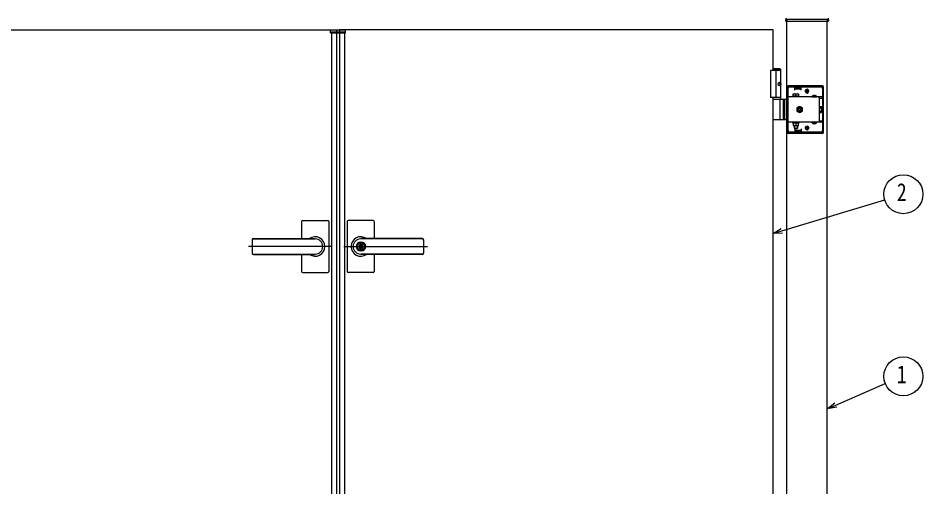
# Model space of a CAD drawing. Units: millimetres, scale not verified. Extents: x -4205 to 4205, y -2970 to 2970.
# Drawn here: x -2432 to -763, y 534 to 1400 of the extents above; entities that cross this region are included whole.
import ezdxf
from ezdxf.enums import TextEntityAlignment as Align

# ---------------------------------------------------------------- set-up
doc = ezdxf.new("R2010")
doc.units = ezdxf.units.MM
doc.header["$LTSCALE"] = 12
doc.layers.add('0-4_YKK_A1', color=4, linetype='Continuous')
doc.layers.add('0-5_YKK_D', color=6, linetype='Continuous')
doc.styles.add('ＭＳ ゴシック', font='')
doc.styles.get('ＭＳ ゴシック').set_extended_font_data('MS Gothic')

msp = doc.modelspace()

# ---------------------------------------------------------------- linework, layer by layer
at = {"layer": '0-4_YKK_A1'}
for p, q in [((-1015.82, 1400.03), (-1016.08, 1395.16)), ((-1015.58, 1394.63), (-937.38, 1394.63)), ((-1013.98, 1398.13), (-1013.98, 1394.63)), ((-1013.98, 98.13), (-1013.98, 1394.63)), ((-938.98, 98.13), (-938.98, 1394.63)), ((-937.14, 1400.03), (-936.88, 1395.16)), ((-1855.88, 1372.63), (-1855.67, 1376.68)), ((-1855.88, 1372.63), (-1828.08, 1372.63)), ((-1829.29, 1377.63), (-1854.67, 1377.63)), ((-1853.98, 1374.63), (-1829.98, 1374.63)), ((-1853.98, 1374.63), (-1853.98, 1372.63)), ((-1853.98, 1372.63), (-1853.98, 183.63)), ((-1829.98, 1374.63), (-1829.98, 1372.63)), ((-1829.98, 1372.63), (-1829.98, 183.63)), ((-1828.08, 1372.63), (-1828.29, 1376.68)), ((-1038.98, 1303.13), (-1038.98, 1378.13)), ((-1026.48, 1306.13), (-1038.98, 1306.13)), ((-1024.48, 1304.13), (-1038.98, 1304.13)), ((-1033.98, 1303.13), (-1033.98, 1253.13)), ((-1026.48, 1306.13), (-1024.48, 1304.13)), ((-1024.48, 1250.13), (-1024.48, 1304.13)), ((-1026.79, 1278.55), (-1026.2, 1278.55)), ((-1026.79, 1277.71), (-1026.2, 1277.71)), ((-1025.78, 1280.23), (-1025.18, 1280.23)), ((-1025.78, 1276.03), (-1025.18, 1276.03)), ((-1012.98, 1250.13), (-1012.98, 1273.13)), ((-1011.48, 1250.13), (-1011.48, 1273.13)), ((-947.98, 1275.13), (-1010.98, 1275.13)), ((-947.98, 1273.63), (-1010.98, 1273.63)), ((-1010.98, 1192.13), (-1010.98, 1270.13)), ((-1010.48, 1273.63), (-1010.48, 1275.13)), ((-1007.98, 1273.13), (-998.98, 1273.13)), ((-1002.48, 1273.63), (-1002.48, 1275.13)), ((-998.98, 1266.63), (-998.98, 1273.13)), ((-998.98, 1272.13), (-986.98, 1272.13)), ((-998.98, 1269.13), (-986.98, 1269.13)), ((-997.98, 1270.63), (-997.98, 1273.63)), ((-987.98, 1270.63), (-997.98, 1270.63)), ((-987.98, 1270.63), (-987.98, 1273.63)), ((-986.98, 1266.63), (-986.98, 1273.13)), ((-986.98, 1273.13), (-950.98, 1273.13)), ((-976.48, 1261.13), (-976.48, 1269.13)), ((-947.98, 1270.13), (-947.98, 1251.83)), ((-947.48, 1189.13), (-947.48, 1273.13)), ((-945.98, 1189.13), (-945.98, 1273.13)), ((-1024.48, 1253.13), (-1043.98, 1253.13)), ((-1038.98, 303.13), (-1038.98, 1253.13)), ((-947.98, 1254.33), (-1010.98, 1254.33)), ((-1003.23, 1255.93), (-990.73, 1255.93)), ((-1003.23, 1254.33), (-1003.23, 1255.93)), ((-990.73, 1254.33), (-1003.23, 1254.33)), ((-1001.98, 1259.93), (-991.98, 1259.93)), ((-1001.98, 1255.93), (-1001.98, 1259.93)), ((-991.98, 1255.93), (-1001.98, 1255.93)), ((-996.98, 1255.93), (-996.98, 1259.5)), ((-991.98, 1259.93), (-991.98, 1255.93)), ((-990.73, 1255.93), (-990.73, 1254.33)), ((-972.48, 1265.13), (-980.48, 1265.13)), ((-979.73, 1264.88), (-979.73, 1265.38)), ((-973.23, 1264.88), (-973.23, 1265.38)), ((-967.73, 1254.84), (-958.23, 1254.84)), ((-967.73, 1254.84), (-967.73, 1254.33)), ((-967.73, 1254.33), (-958.23, 1254.33)), ((-965.33, 1256.83), (-964.13, 1254.36)), ((-964.13, 1254.36), (-962.98, 1253.75)), ((-961.84, 1254.36), (-962.98, 1253.75)), ((-960.63, 1256.83), (-961.84, 1254.36)), ((-958.23, 1254.84), (-958.23, 1254.33)), ((-953.98, 1251.83), (-953.98, 1254.33)), ((-1038.98, 1250.13), (-1013.98, 1250.13)), ((-1026.17, 1213.63), (-1026.17, 1248.63)), ((-1020.48, 1250.13), (-1020.48, 1212.13)), ((-1017.98, 1250.13), (-1017.98, 1212.13)), ((-1013.98, 1250.13), (-1010.98, 1250.13)), ((-1011.48, 1251.83), (-1012.98, 1251.83)), ((-989.98, 1236.9), (-994.98, 1234.02)), ((-984.98, 1234.02), (-989.98, 1236.9)), ((-953.98, 1251.83), (-947.98, 1251.83)), ((-953.98, 1251.83), (-953.98, 1210.43)), ((-953.68, 1236.9), (-950.13, 1236.9)), ((-953.68, 1225.36), (-953.68, 1236.9)), ((-949.68, 1236.13), (-950.13, 1236.9)), ((-949.68, 1236.13), (-949.68, 1226.13)), ((-994.98, 1234.02), (-994.98, 1228.24)), ((-994.98, 1228.24), (-989.98, 1225.36)), ((-993.13, 1230.53), (-991.89, 1230.53)), ((-990.58, 1234.28), (-990.58, 1233.04)), ((-989.38, 1234.28), (-990.58, 1234.28)), ((-990.58, 1229.22), (-990.58, 1227.98)), ((-989.98, 1225.36), (-984.98, 1228.24)), ((-989.38, 1233.04), (-989.38, 1234.28)), ((-986.83, 1231.73), (-988.07, 1231.73)), ((-988.07, 1230.53), (-986.83, 1230.53)), ((-986.83, 1230.53), (-986.83, 1231.73)), ((-984.98, 1228.24), (-984.98, 1234.02)), ((-953.68, 1235.03), (-953.98, 1235.03)), ((-953.68, 1227.23), (-953.98, 1227.23)), ((-953.68, 1227.23), (-953.68, 1235.03)), ((-953.68, 1234.02), (-950.13, 1234.02)), ((-953.68, 1228.24), (-950.13, 1228.24)), ((-953.68, 1225.36), (-950.13, 1225.36)), ((-949.68, 1226.13), (-950.13, 1225.36)), ((-1013.98, 1212.13), (-1038.98, 1212.13)), ((-1010.98, 1212.13), (-1013.98, 1212.13)), ((-1012.98, 1189.13), (-1012.98, 1212.13)), ((-1011.48, 1210.43), (-1012.98, 1210.43)), ((-1011.48, 1189.13), (-1011.48, 1212.13)), ((-947.98, 1207.93), (-1010.98, 1207.93)), ((-990.73, 1207.93), (-1003.23, 1207.93)), ((-1003.23, 1207.93), (-1003.23, 1206.33)), ((-1003.23, 1206.33), (-990.73, 1206.33)), ((-1001.98, 1206.33), (-1001.98, 1201.33)), ((-991.98, 1206.33), (-1001.98, 1206.33)), ((-1000.18, 1207.93), (-1000.18, 1206.33)), ((-996.98, 1206.33), (-996.98, 1201.76)), ((-993.78, 1207.93), (-993.78, 1206.33)), ((-991.98, 1201.33), (-991.98, 1206.33)), ((-990.73, 1206.33), (-990.73, 1207.93)), ((-967.73, 1207.93), (-958.23, 1207.93)), ((-967.73, 1207.42), (-967.73, 1207.93)), ((-967.73, 1207.42), (-958.23, 1207.42)), ((-965.33, 1205.43), (-964.13, 1207.9)), ((-964.13, 1207.9), (-962.98, 1208.51)), ((-961.84, 1207.9), (-962.98, 1208.51)), ((-960.63, 1205.43), (-961.84, 1207.9)), ((-958.23, 1207.42), (-958.23, 1207.93)), ((-953.98, 1210.43), (-953.98, 1207.93)), ((-953.98, 1210.43), (-947.98, 1210.43)), ((-947.98, 1210.43), (-947.98, 1192.13)), ((-947.98, 1188.63), (-1010.98, 1188.63)), ((-947.98, 1187.13), (-1010.98, 1187.13)), ((-1010.48, 1187.13), (-1010.48, 1188.63)), ((-998.98, 1189.13), (-1007.98, 1189.13)), ((-1002.48, 1187.13), (-1002.48, 1188.63)), ((-1001.98, 1201.33), (-991.98, 1201.33)), ((-999.98, 1201.33), (-999.98, 1196.93)), ((-999.98, 1196.93), (-993.98, 1196.93)), ((-999.98, 1196.93), (-998.98, 1195.93)), ((-999.44, 1201.33), (-999.44, 1196.39)), ((-998.98, 1195.93), (-994.98, 1195.93)), ((-998.98, 1195.63), (-998.98, 1189.13)), ((-998.98, 1193.13), (-986.98, 1193.13)), ((-998.98, 1190.13), (-986.98, 1190.13)), ((-997.98, 1191.63), (-997.98, 1188.63)), ((-987.98, 1191.63), (-997.98, 1191.63)), ((-993.98, 1196.93), (-994.98, 1195.93)), ((-994.52, 1201.33), (-994.52, 1196.39)), ((-993.98, 1201.33), (-993.98, 1196.93)), ((-987.98, 1191.63), (-987.98, 1188.63)), ((-986.98, 1195.63), (-986.98, 1189.13)), ((-950.98, 1189.13), (-986.98, 1189.13)), ((-972.48, 1197.13), (-980.48, 1197.13)), ((-979.73, 1197.38), (-979.73, 1196.88)), ((-976.48, 1201.13), (-976.48, 1193.13)), ((-973.23, 1197.38), (-973.23, 1196.88)), ((-1908.98, 1024.13), (-1908.98, 992.7)), ((-1906.98, 1026.13), (-1860.98, 1026.13)), ((-1858.98, 1024.13), (-1858.98, 932.13)), ((-1824.98, 1024.13), (-1824.98, 932.13)), ((-1776.98, 1026.13), (-1822.98, 1026.13)), ((-1774.98, 1024.13), (-1774.98, 992.7)), ((-1999.99, 990.63), (-1999.99, 965.58)), ((-1997.98, 992.63), (-1883.98, 992.63)), ((-1997.98, 992.13), (-1883.98, 992.13)), ((-1685.98, 992.63), (-1799.98, 992.63)), ((-1685.98, 992.13), (-1799.98, 992.13)), ((-1798.98, 986.33), (-1799.98, 986.33)), ((-1683.97, 990.63), (-1683.97, 965.58)), ((-1852.81, 978.13), (-2006.97, 978.13)), ((-1831.15, 978.13), (-1676.99, 978.13)), ((-1800.88, 982.68), (-1800.88, 979.63)), ((-1800.88, 982.68), (-1799.08, 982.68)), ((-1799.56, 978.81), (-1800.88, 979.63)), ((-1799.56, 977.45), (-1800.88, 976.63)), ((-1800.88, 976.63), (-1800.88, 973.58)), ((-1800.88, 973.58), (-1799.08, 973.58)), ((-1798.98, 969.93), (-1799.98, 969.93)), ((-1799.08, 982.68), (-1799.08, 980.08)), ((-1799.08, 976.18), (-1799.08, 973.58)), ((-1797.28, 979.13), (-1798.9, 979.8)), ((-1798.9, 976.46), (-1797.28, 977.13)), ((-1797.28, 979.13), (-1797.28, 977.13)), ((-1997.98, 964.13), (-1883.98, 964.13)), ((-1997.98, 963.63), (-1883.98, 963.63)), ((-1908.98, 963.57), (-1908.98, 932.13)), ((-1685.98, 964.13), (-1799.98, 964.13)), ((-1685.98, 963.63), (-1799.98, 963.63)), ((-1774.98, 963.57), (-1774.98, 932.13)), ((-1906.98, 930.13), (-1860.98, 930.13)), ((-1776.98, 930.13), (-1822.98, 930.13))]:
    msp.add_line(p, q, dxfattribs=at)
for points in [[(-1013.98, 1398.13), (-938.98, 1398.13), (-938.98, 1394.63)], [(-2644.98, 1378.13), (-1844.98, 1378.13), (-1844.98, 178.13), (-2644.98, 178.13), (-2644.98, 253.13)], [(-1038.98, 1378.13), (-1838.98, 1378.13), (-1838.98, 178.13), (-1038.98, 178.13), (-1038.98, 253.13)], [(-1024.48, 1303.13), (-1043.98, 1303.13), (-1043.98, 1253.13)], [(-1026.2, 1278.55), (-1026.09, 1278.57), (-1025.98, 1278.61), (-1025.88, 1278.69), (-1025.79, 1278.8), (-1025.72, 1278.92), (-1025.68, 1279.07), (-1025.66, 1279.23), (-1025.66, 1279.39)], [(-1025.66, 1276.87), (-1025.66, 1277.03), (-1025.68, 1277.19), (-1025.72, 1277.34), (-1025.79, 1277.46), (-1025.88, 1277.57), (-1025.98, 1277.65), (-1026.09, 1277.69), (-1026.2, 1277.71)], [(-1025.07, 1279.39), (-1025.04, 1279.23), (-1025, 1279.07), (-1024.93, 1278.92), (-1024.85, 1278.8), (-1024.75, 1278.69), (-1024.69, 1278.64)], [(-1024.69, 1277.62), (-1024.75, 1277.57), (-1024.85, 1277.46), (-1024.93, 1277.34), (-1025, 1277.19), (-1025.04, 1277.03), (-1025.07, 1276.87)], [(-1010.98, 1226.03), (-1012.98, 1226.03), (-1012.98, 1236.23), (-1010.98, 1236.23)], [(-991.89, 1231.73), (-993.13, 1231.73), (-993.13, 1230.53)], [(-990.58, 1227.98), (-989.38, 1227.98), (-989.38, 1229.22)]]:
    msp.add_lwpolyline(points, dxfattribs=at)
msp.add_circle((-1799.98, 978.13), 6.6, dxfattribs=at)
for centre, radius, start, end in [((-1015.58, 1395.13), 0.5, 177, 270), ((-937.38, 1395.13), 0.5, 270, 3), ((-1854.67, 1376.63), 1, 90, 177), ((-1829.29, 1376.63), 1, 3, 90), ((-1010.98, 1273.13), 2, 90, 180), ((-1010.98, 1273.13), 0.5, 90, 180), ((-1007.98, 1270.13), 3, 90, 180), ((-950.98, 1270.13), 3, 0, 90), ((-947.98, 1273.13), 2, 0, 90), ((-947.98, 1273.13), 0.5, 0, 90), ((-999.48, 1252.5), 7.43, 70.34714, 109.65286), ((-994.48, 1252.5), 7.43, 70.34714, 109.65286), ((-976.48, 1265.38), 3.25, 0, 180), ((-976.48, 1264.88), 3.25, 180, 0), ((-962.98, 1251.56), 5.77, 34.65097, 145.34903), ((-1027.67, 1248.63), 1.5, 0, 90), ((-989.98, 1231.13), 5, 76.88299, 190.15922), ((-989.98, 1231.13), 5, 190.15922, 76.88299), ((-952.24, 1235.46), 2.56, 325.61575, 34.38425), ((-989.98, 1231.13), 4.3, 83.27178, 183.77043), ((-989.98, 1231.13), 4.3, 183.77043, 83.27178), ((-991.89, 1233.04), 1.31, 270, 0), ((-991.89, 1229.22), 1.31, 0, 90), ((-988.07, 1233.04), 1.31, 180, 270), ((-988.07, 1229.22), 1.31, 90, 180), ((-952.24, 1226.8), 2.56, 325.61575, 34.38425), ((-959.23, 1231.13), 9.55, 342.41205, 17.58795), ((-1027.67, 1213.63), 1.5, 270, 0), ((-962.98, 1210.7), 5.77, 214.65097, 325.34903), ((-1010.98, 1189.13), 2, 180, 270), ((-1010.98, 1189.13), 0.5, 180, 270), ((-1007.98, 1192.13), 3, 180, 270), ((-999.48, 1208.76), 7.43, 250.34714, 289.65286), ((-994.48, 1208.76), 7.43, 250.34714, 289.65286), ((-976.48, 1197.38), 3.25, 0, 180), ((-976.48, 1196.88), 3.25, 180, 0), ((-950.98, 1192.13), 3, 270, 0), ((-947.98, 1189.13), 0.5, 270, 0), ((-947.98, 1189.13), 2, 270, 0), ((-1906.98, 1024.13), 2, 90, 180), ((-1860.98, 1024.13), 2, 0, 90), ((-1822.98, 1024.13), 2, 90, 180), ((-1776.98, 1024.13), 2, 0, 90), ((-1997.99, 990.63), 2, 90, 180), ((-1997.99, 990.13), 2, 90, 180), ((-1883.98, 978.13), 18, 359.99634, 125.98541), ((-1883.98, 978.13), 14, 270, 90), ((-1799.98, 978.13), 18, 54.01459, 180.00366), ((-1799.98, 978.13), 14, 90, 270), ((-1799.98, 978.13), 8.2, 90, 270), ((-1798.98, 978.13), 8.2, 270, 90), ((-1685.97, 990.63), 2, 0, 90), ((-1685.97, 990.13), 2, 0, 90), ((-1883.98, 978.13), 18, 234.01459, 359.99634), ((-1799.98, 978.13), 18, 180.00366, 305.98541), ((-1799.98, 978.13), 4, 103.00288, 256.99712), ((-1799.98, 978.13), 2, 116.74368, 243.25632), ((-1799.98, 978.13), 0.8, 301.82132, 58.17868), ((-1799.98, 978.13), 4, 283.00288, 76.99712), ((-1798.78, 980.08), 0.3, 180, 247.38014), ((-1798.78, 976.18), 0.3, 112.61986, 180), ((-1997.99, 966.13), 2, 180, 270), ((-1997.99, 965.63), 2, 180, 270), ((-1685.97, 966.13), 2, 270, 0), ((-1685.97, 965.63), 2, 270, 0), ((-1906.98, 932.13), 2, 180, 270), ((-1860.98, 932.13), 2, 270, 0), ((-1822.98, 932.13), 2, 180, 270), ((-1776.98, 932.13), 2, 270, 0)]:
    msp.add_arc(centre, radius, start, end, dxfattribs=at)
msp.add_ellipse((-1027.14, 1278.13), major_axis=(0, -3.5), ratio=0.707107, dxfattribs=at)
for centre, start_param, end_param in [((-1033.15, 1278.13), 4.6657054, 4.7590726), ((-1031.96, 1278.13), 4.8528504, 4.9478932), ((-1031.96, 1278.13), 4.4768847, 4.5719276), ((-1031.37, 1278.13), 4.8528504, 4.9478932), ((-1031.37, 1278.13), 4.4768847, 4.5719276)]:
    msp.add_ellipse(centre, major_axis=(0, 9), ratio=0.707107, start_param=start_param, end_param=end_param, dxfattribs=at)
at = {"layer": '0-5_YKK_D'}
for points in [[(-1038.98, 1002.04), (-1022.71, 1006.97), (-833.09, 1064.39)], [(-1021.39, 1002.61), (-1038.98, 1002.04), (-1024.03, 1011.33)], [(-938.98, 678.43), (-923.41, 685.26), (-832.19, 725.29)], [(-921.58, 681.09), (-938.98, 678.43), (-925.24, 689.44)]]:
    msp.add_lwpolyline(points, dxfattribs=at)
for centre in [(-798.61, 1074.74), (-798.61, 738.28)]:
    msp.add_circle(centre, 36, dxfattribs=at)

# ---------------------------------------------------------------- texts
at = {"layer": '0-5_YKK_D', "style": 'ＭＳ ゴシック', "width": 0.8}
for s, p in [('2', (-810.61, 1052.24)), ('1', (-810.61, 715.78))]:
    msp.add_text(s, height=32.99, dxfattribs=at).set_placement(p, align=Align.BOTTOM_LEFT)

doc.saveas('drawing.dxf')
